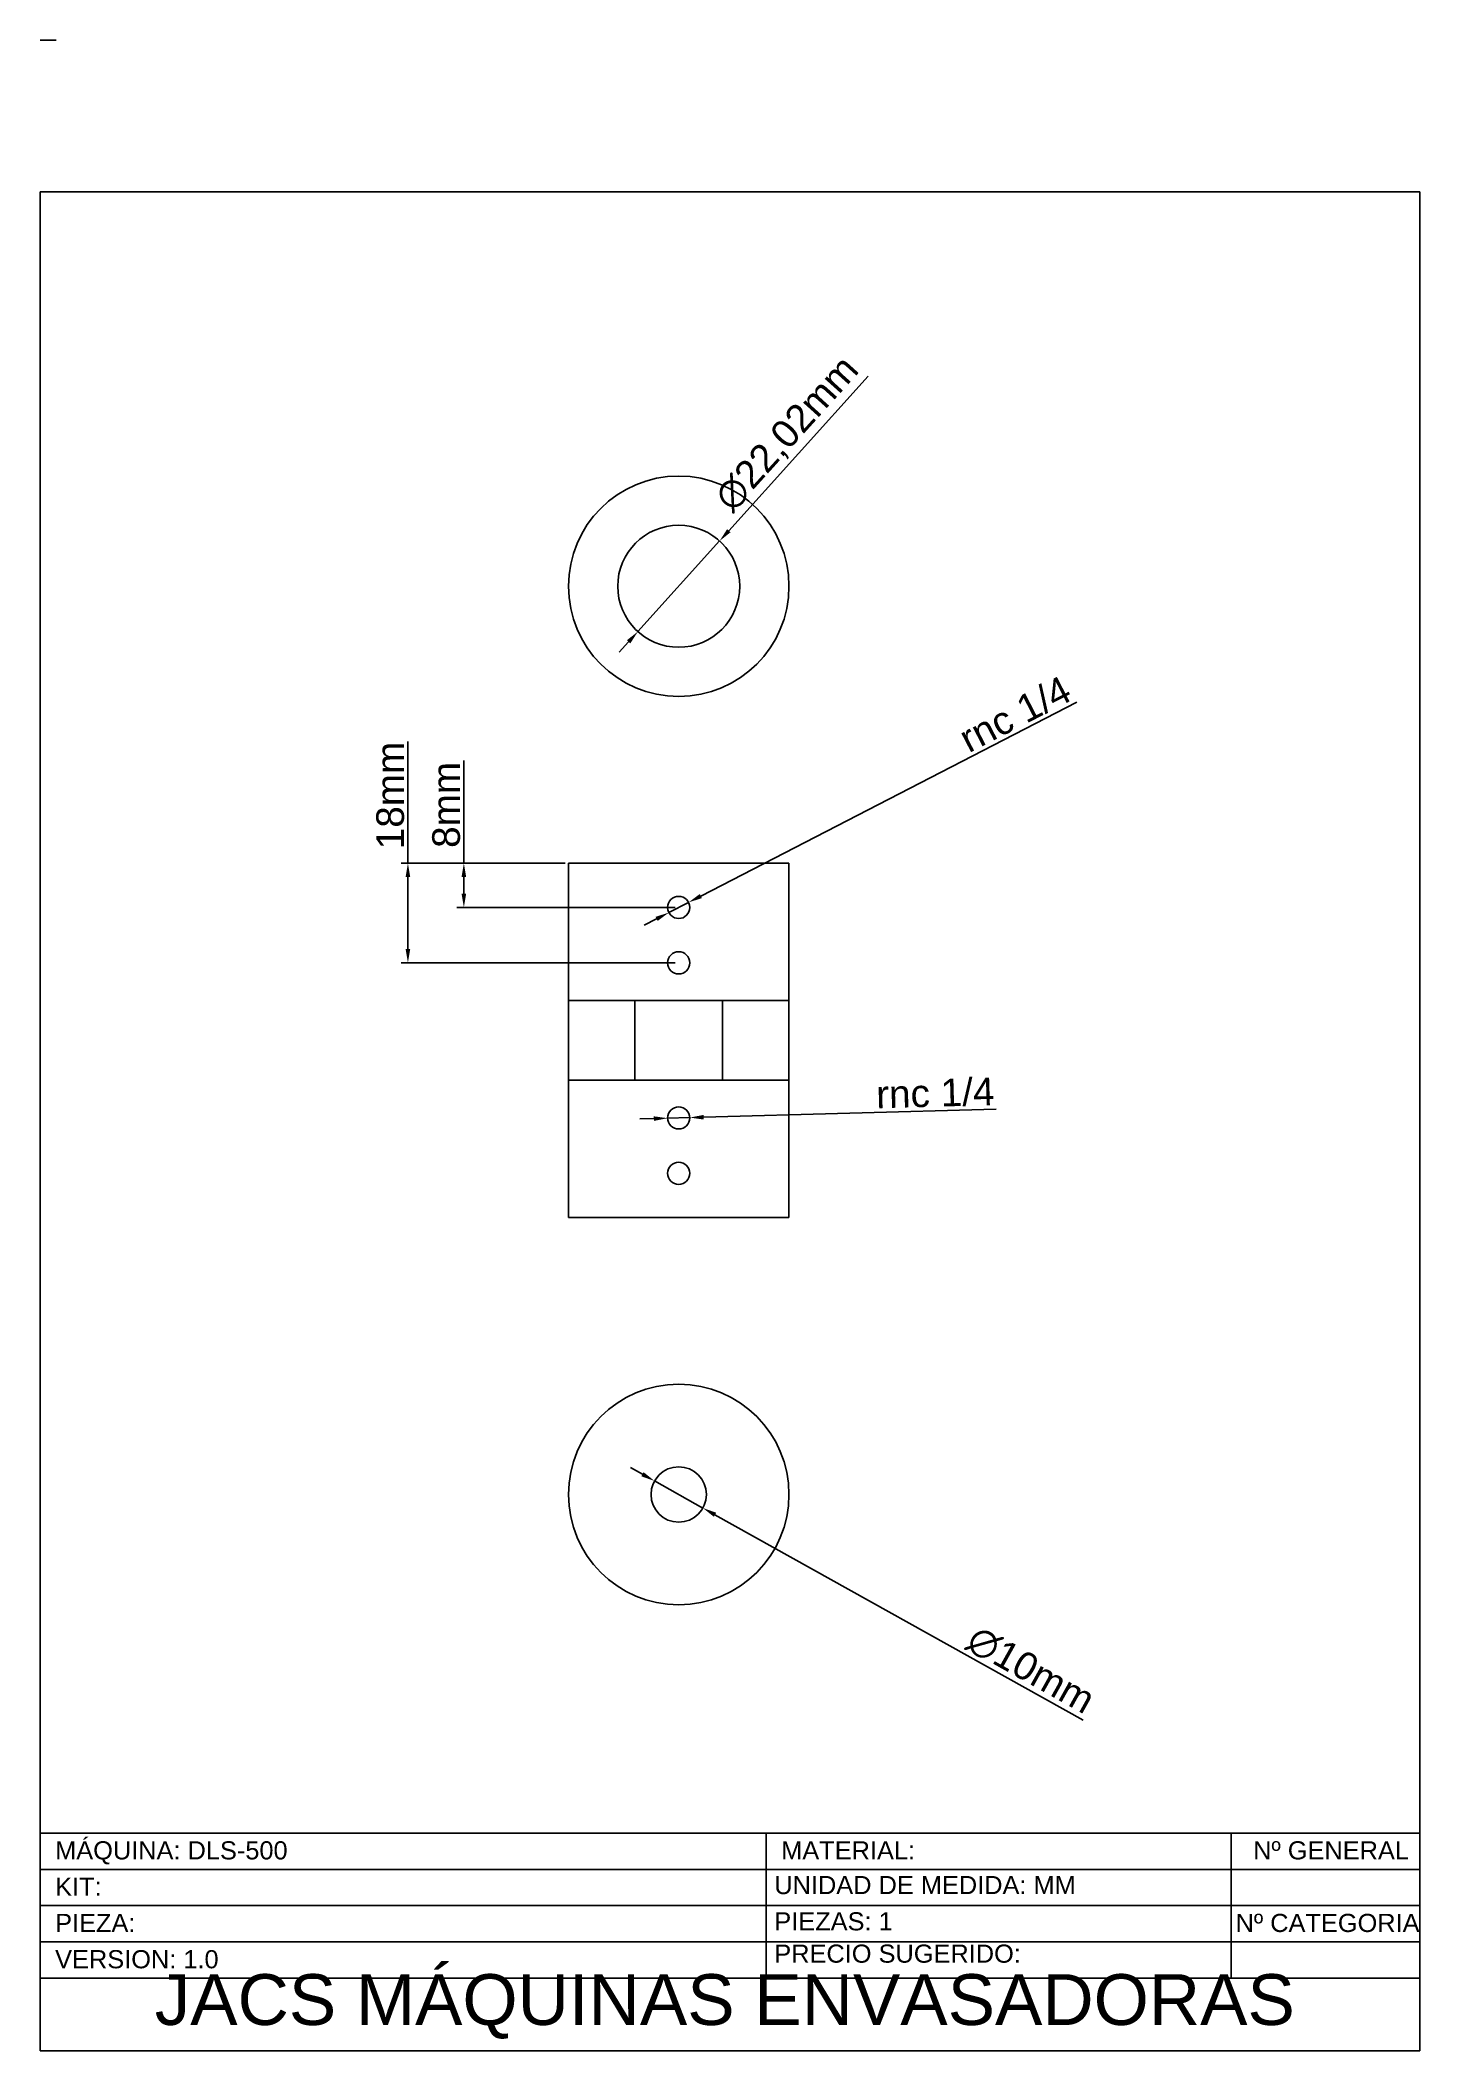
# Paper-space layout 'dosificador' of a CAD drawing. Header units: centimetres, sheet in millimetres. Extents: x 3 to 193, y 0 to 277.
# The model-space entities are those that its viewports show. They can reach past a viewport. Long polylines and large blocks are cut down to what shows.
import ezdxf

# ---------------------------------------------------------------- set-up
doc = ezdxf.new("R2010")
doc.units = ezdxf.units.CM
doc.header["$LTSCALE"] = 0.5
doc.styles.get("Standard").update_dxf_attribs({"font": 'arial.ttf'})
doc.dimstyles.new('Copia de ISO-25', dxfattribs={"dimtxt": 5, "dimasz": 2.5, "dimexe": 1.25, "dimexo": 0.625, "dimtad": 1, "dimtxsty": 'Standard', "dimcen": 2.5, "dimclrd": 1, "dimclre": 1, "dimadec": 0, "dimazin": 0, "dimtfac": 1, "dimtmove": 0, "dimatfit": 3, "dimfxl": 1, "dimarcsym": 0})

# ---------------------------------------------------------------- blocks, each defined once
blk = doc.blocks.new('*D340')
at = {"color": 1, "lineweight": -2, "transparency": 16777216}
for p, q in [((14978.54, 49270.75), (14953.38, 49242.85)), ((14936.96, 49224.64), (14951.71, 49241)), ((14935.29, 49222.79), (14933.61, 49220.93))]:
    blk.add_line(p, q, dxfattribs=at)
at = {"color": 1, "transparency": 16777216}
for points in [[(14953.07, 49243.13), (14953.69, 49242.58), (14951.71, 49241)], [(14934.98, 49223.07), (14935.6, 49222.51), (14936.96, 49224.64)]]:
    blk.add_solid(points, dxfattribs=at)
at = {"layer": 'Defpoints', "color": 0, "transparency": 16777216}
for p in [(14951.71, 49241), (14936.96, 49224.64)]:
    blk.add_point(p, dxfattribs=at)
at = {"color": 0, "transparency": 16777216, "insert": (14964.04, 49260.22), "char_height": 5, "attachment_point": 5, "rotation": 47.9568}
blk.add_mtext('∅22,02mm', dxfattribs=at)
blk = doc.blocks.new('*D341')
at = {"color": 1, "lineweight": -2, "transparency": 16777216}
for p, q in [((14937.79, 49072.48), (14935.6, 49073.7)), ((14939.97, 49071.26), (14948.7, 49066.38)), ((15017.34, 49028.06), (14950.88, 49065.17))]:
    blk.add_line(p, q, dxfattribs=at)
at = {"color": 1, "transparency": 16777216}
for points in [[(14937.99, 49072.84), (14937.58, 49072.11), (14939.97, 49071.26)], [(14951.09, 49065.53), (14950.68, 49064.8), (14948.7, 49066.38)]]:
    blk.add_solid(points, dxfattribs=at)
at = {"layer": 'Defpoints', "color": 0, "transparency": 16777216}
for p in [(14939.97, 49071.26), (14948.7, 49066.38)]:
    blk.add_point(p, dxfattribs=at)
at = {"color": 0, "transparency": 16777216, "insert": (15007.89, 49037.14), "char_height": 5, "attachment_point": 5, "rotation": 330.827}
blk.add_mtext('∅10mm', dxfattribs=at)
blk = doc.blocks.new('*D342')
at = {"color": 1, "lineweight": -2, "transparency": 16777216}
for p, q in [((14905.55, 49182.82), (14905.55, 49201.36)), ((14923.81, 49182.82), (14904.3, 49182.82)), ((14905.55, 49177.32), (14905.55, 49180.32)), ((14943.71, 49174.82), (14904.3, 49174.82))]:
    blk.add_line(p, q, dxfattribs=at)
at = {"color": 1, "transparency": 16777216}
for points in [[(14905.13, 49180.32), (14905.96, 49180.32), (14905.55, 49182.82)], [(14905.13, 49177.32), (14905.96, 49177.32), (14905.55, 49174.82)]]:
    blk.add_solid(points, dxfattribs=at)
at = {"layer": 'Defpoints', "color": 0, "transparency": 16777216}
for p in [(14905.55, 49182.82), (14924.43, 49182.82), (14944.33, 49174.82)]:
    blk.add_point(p, dxfattribs=at)
at = {"color": 0, "transparency": 16777216, "insert": (14902.37, 49193.34), "char_height": 5, "attachment_point": 5, "rotation": 90}
blk.add_mtext('8mm', dxfattribs=at)
blk = doc.blocks.new('*D343')
at = {"color": 1, "lineweight": -2, "transparency": 16777216}
for p, q in [((15016.2, 49211.87), (14948.33, 49176.88)), ((14942.56, 49173.9), (14946.11, 49175.74)), ((14940.33, 49172.76), (14938.11, 49171.61))]:
    blk.add_line(p, q, dxfattribs=at)
at = {"color": 1, "transparency": 16777216}
for points in [[(14948.14, 49177.25), (14948.52, 49176.51), (14946.11, 49175.74)], [(14940.14, 49173.13), (14940.52, 49172.39), (14942.56, 49173.9)]]:
    blk.add_solid(points, dxfattribs=at)
at = {"layer": 'Defpoints', "color": 0, "transparency": 16777216}
for p in [(14946.11, 49175.74), (14942.56, 49173.9)]:
    blk.add_point(p, dxfattribs=at)
at = {"color": 0, "transparency": 16777216, "insert": (15005.04, 49209.72), "char_height": 5, "attachment_point": 5, "rotation": 27.2713}
blk.add_mtext('rnc 1/4', dxfattribs=at)
blk = doc.blocks.new('*D486')
at = {"color": 1, "lineweight": -2, "transparency": 16777216}
for p, q in [((14895.45, 49182.82), (14895.45, 49204.77)), ((14923.81, 49182.82), (14894.2, 49182.82)), ((14895.45, 49167.32), (14895.45, 49180.32)), ((14943.71, 49164.82), (14894.2, 49164.82))]:
    blk.add_line(p, q, dxfattribs=at)
at = {"color": 1, "transparency": 16777216}
for points in [[(14895.03, 49180.32), (14895.86, 49180.32), (14895.45, 49182.82)], [(14895.03, 49167.32), (14895.86, 49167.32), (14895.45, 49164.82)]]:
    blk.add_solid(points, dxfattribs=at)
at = {"layer": 'Defpoints', "color": 0, "transparency": 16777216}
for p in [(14895.45, 49182.82), (14924.43, 49182.82), (14944.33, 49164.82)]:
    blk.add_point(p, dxfattribs=at)
at = {"color": 0, "transparency": 16777216, "insert": (14892.27, 49195.04), "char_height": 5, "attachment_point": 5, "rotation": 90}
blk.add_mtext('18mm', dxfattribs=at)
blk = doc.blocks.new('*D487')
at = {"color": 1, "lineweight": -2, "transparency": 16777216}
for p, q in [((14939.84, 49136.7), (14937.34, 49136.63)), ((14942.33, 49136.77), (14946.33, 49136.88)), ((15001.63, 49138.41), (14948.83, 49136.95))]:
    blk.add_line(p, q, dxfattribs=at)
at = {"color": 1, "transparency": 16777216}
for points in [[(14939.82, 49137.11), (14939.85, 49136.28), (14942.33, 49136.77)], [(14948.82, 49137.36), (14948.84, 49136.53), (14946.33, 49136.88)]]:
    blk.add_solid(points, dxfattribs=at)
at = {"layer": 'Defpoints', "color": 0, "transparency": 16777216}
for p in [(14942.33, 49136.77), (14946.33, 49136.88)]:
    blk.add_point(p, dxfattribs=at)
at = {"color": 0, "transparency": 16777216, "insert": (14990.64, 49141.31), "char_height": 5, "attachment_point": 5, "rotation": 1.5838}
blk.add_mtext('rnc 1/4', dxfattribs=at)

msp = doc.modelspace()

# ---------------------------------------------------------------- linework, layer by layer
for p, q in [((14924.434, 49182.821), (14964.234, 49182.821)), ((14924.434, 49118.821), (14924.434, 49182.821)), ((14924.434, 49182.821), (14924.434, 49158.021)), ((14964.234, 49182.821), (14964.234, 49118.821)), ((14964.234, 49182.821), (14964.234, 49158.021)), ((14924.434, 49158.021), (14964.234, 49158.021)), ((14936.434, 49143.621), (14936.434, 49158.021)), ((14964.234, 49158.021), (14952.234, 49158.021)), ((14952.234, 49158.021), (14952.234, 49143.621)), ((14924.434, 49118.821), (14924.434, 49143.621)), ((14924.434, 49143.621), (14964.234, 49143.621)), ((14936.434, 49143.621), (14952.234, 49143.621)), ((14964.234, 49118.821), (14924.434, 49118.821))]:
    msp.add_line(p, q)
for centre, radius in [((14944.334, 49232.821), 19.9), ((14944.334, 49232.821), 11.01), ((14944.334, 49174.821), 2), ((14944.334, 49164.821), 2), ((14944.334, 49136.821), 2), ((14944.334, 49126.821), 2), ((14944.334, 49068.821), 19.9), ((14944.334, 49068.821), 5)]:
    msp.add_circle(centre, radius)

# ---------------------------------------------------------------- dimensions: what is measured, and where the dimension line sits
dim = msp.add_diameter_dim_2p(p1=(14936.96, 49224.645), p2=(14951.707, 49240.998), dimstyle='Copia de ISO-25', override={"dimpost": 'mm'})
dim.commit()
dim.dimension.update_dxf_attribs({"geometry": '*D340', "text_midpoint": (14964.041, 49260.217)})
for p1, p2, picture, middle in [((14942.556, 49173.905), (14946.111, 49175.737), '*D343', (15006.506, 49206.871)), ((14942.334, 49136.766), (14946.333, 49136.876), '*D487', (14990.733, 49138.104))]:
    dim = msp.add_diameter_dim_2p(p1=p1, p2=p2, text='rnc 1/4', dimstyle='Copia de ISO-25', override={"dimpost": 'mm'})
    dim.commit()
    dim.dimension.update_dxf_attribs({"geometry": picture, "text_midpoint": middle, "dimtype": 163})
for base, p1, picture, middle in [((14895.448, 49182.821), (14944.334, 49164.821), '*D486', (14892.27, 49195.044)), ((14905.545, 49182.821), (14944.334, 49174.821), '*D342', (14902.367, 49193.34))]:
    dim = msp.add_linear_dim(base=base, p1=p1, p2=(14924.434, 49182.821), angle=90, dimstyle='Copia de ISO-25', override={"dimpost": 'mm'})
    dim.commit()
    dim.dimension.update_dxf_attribs({"geometry": picture, "text_midpoint": middle})
dim = msp.add_diameter_dim_2p(p1=(14939.968, 49071.258), p2=(14948.699, 49066.384), dimstyle='Copia de ISO-25', override={"dimpost": 'mm'})
dim.commit()
dim.dimension.update_dxf_attribs({"geometry": '*D341', "text_midpoint": (15006.27, 49034.244), "dimtype": 163})

psp = doc.layouts.new('dosificador')

# ---------------------------------------------------------------- linework, layer by layer
for p, q in [((3.11, 276.94), (5.31, 276.94)), ((3.11, 256.06), (3.11, -0.06)), ((3.11, 256.06), (193.11, 256.06)), ((193.11, -0.06), (193.11, 256.06)), ((3.11, 24.94), (3.11, 29.94)), ((3.11, 29.94), (193.11, 29.94)), ((3.11, 29.94), (103.11, 29.94)), ((103.11, 29.94), (103.11, 9.94)), ((193.11, 29.94), (167.11, 29.94)), ((167.11, 29.94), (167.11, 9.94)), ((193.11, 29.94), (168.11, 29.94)), ((193.11, 24.94), (3.11, 24.94)), ((193.11, 19.94), (193.11, 24.94)), ((3.11, 14.94), (3.11, 19.94)), ((3.11, 19.94), (193.11, 19.94)), ((193.11, 14.94), (3.11, 14.94)), ((193.11, 9.94), (193.11, 14.94)), ((3.11, -0.06), (3.11, 9.94)), ((3.11, 9.94), (193.11, 9.94)), ((3.11, -0.06), (193.11, -0.06))]:
    psp.add_line(p, q)

# ---------------------------------------------------------------- texts
at = {"attachment_point": 1}
for s, width, heights, insert, char_height in [('MÁQUINA: DLS-500', 100, [0], (5.16, 28.81), 2.5), ('MATERIAL: ', 100, [2.5], (105.16, 28.81), 2.5), ('Nº GENERAL', 100, [0], (170.16, 28.81), 2.5), ('KIT: ', 100, [0], (5.16, 23.81), 2.5), ('UNIDAD DE MEDIDA: MM', 100, [0], (104.21, 24.03), 2.5), ('PIEZA: ', 100, [0], (5.16, 18.81), 2.5), ('PIEZAS: 1', 100, [0], (104.21, 19.03), 2.5), ('Nº CATEGORIA', 100, [0], (167.74, 18.81), 2.5), ('PRECIO SUGERIDO: ', 100, [0], (104.21, 14.58), 2.5), ('VERSION: 1.0', 100, [0], (5.16, 13.81), 2.5), ('    JACS MÁQUINAS ENVASADORAS', 186.3441, [0], (8.01, 10.5), 7)]:
    psp.add_mtext_dynamic_manual_height_columns(s, width=width, gutter_width=12.5, heights=heights, dxfattribs=dict(at, insert=insert, char_height=char_height))

# ---------------------------------------------------------------- viewports
at = {"layer": '0', "view_target_point": (-247.019, -525.705)}
psp.add_viewport(center=(98.11, 143), size=(190, 226.121), view_center_point=(15200.611, 49681.573), view_height=296.3672, dxfattribs=at)

doc.saveas('drawing.dxf')
